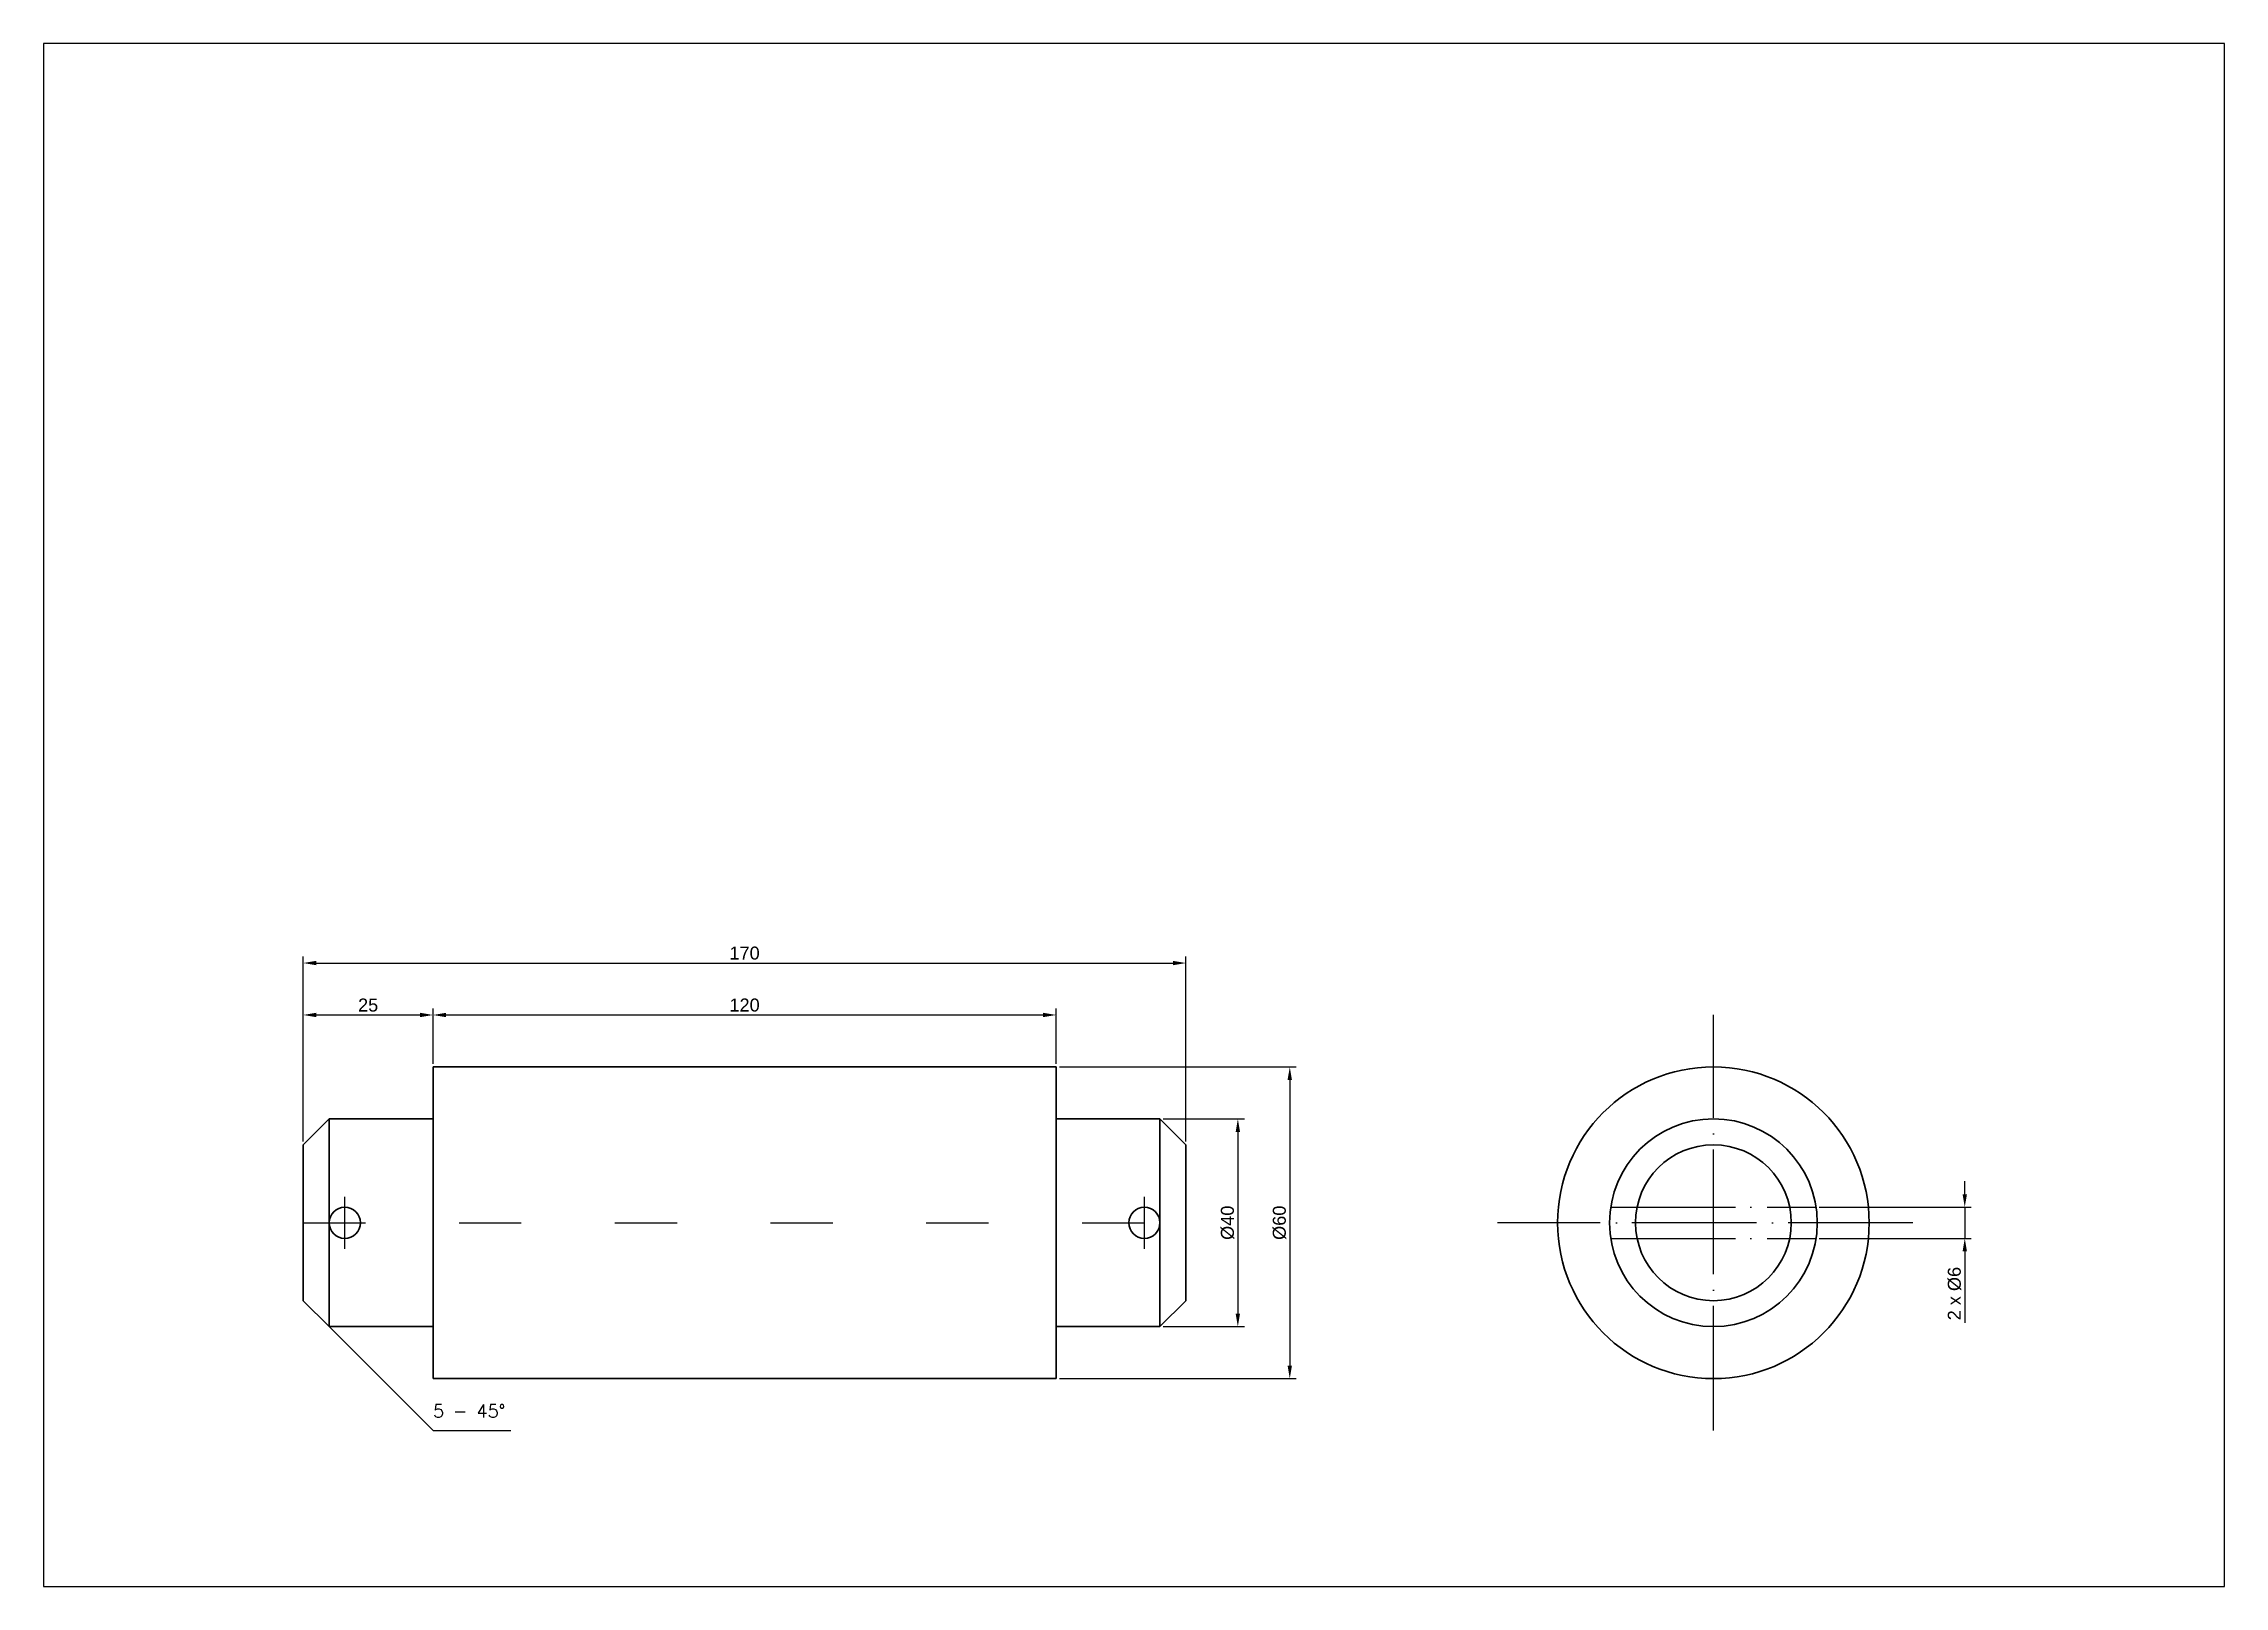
# Model space of a CAD drawing. Header units: millimetres. Extents: x 0 to 420, y 0 to 297.
import ezdxf

# ---------------------------------------------------------------- set-up
doc = ezdxf.new("R2010")
doc.units = ezdxf.units.MM
doc.linetypes.add('ACAD_ISO03W100', pattern=[30, 12, -18])
doc.linetypes.add('ACAD_ISO04W100', pattern=[30, 24, -3, 0, -3])
doc.layers.add('Kontury', color=7, linetype='Continuous', lineweight=30)
for name, color, linetype in [('Osie', 7, 'ACAD_ISO04W100'), ('Pomocnicza', 90, 'Continuous'), ('Wymiary', 140, 'Continuous')]:
    doc.layers.add(name, color=color, linetype=linetype)
doc.styles.get("Standard").update_dxf_attribs({"font": 'arial.ttf'})
doc.styles.add('TECH', font='simplex.shx')
doc.dimstyles.new('KURS', dxfattribs={"dimtxt": 2.5, "dimasz": 2.5, "dimexe": 1.25, "dimexo": 0.625, "dimtad": 1, "dimtxsty": 'Standard', "dimcen": 2.5, "dimadec": 0, "dimazin": 0, "dimtfac": 1, "dimtmove": 0, "dimatfit": 3, "dimfxl": 1, "dimarcsym": 0})

# ---------------------------------------------------------------- blocks, each defined once
blk = doc.blocks.new('*D1')
at = {"layer": 'Defpoints', "color": 0, "transparency": 16777216}
for p in [(75, 110), (75, 100), (50, 85)]:
    blk.add_point(p, dxfattribs=at)
at = {"layer": 'Wymiary', "color": 0, "lineweight": -2, "transparency": 16777216}
for p, q in [((50, 85.62), (50, 111.25)), ((52.5, 110), (72.5, 110)), ((75, 100.62), (75, 111.25))]:
    blk.add_line(p, q, dxfattribs=at)
at = {"layer": 'Wymiary', "color": 0, "transparency": 16777216}
for points in [[(52.5, 110.42), (52.5, 109.58), (50, 110)], [(72.5, 110.42), (72.5, 109.58), (75, 110)]]:
    blk.add_solid(points, dxfattribs=at)
at = {"layer": 'Wymiary', "color": 0, "transparency": 16777216, "insert": (62.5, 111.9), "char_height": 2.5, "attachment_point": 5}
blk.add_mtext('25', dxfattribs=at)
blk = doc.blocks.new('*D2')
at = {"layer": 'Defpoints', "color": 0, "transparency": 16777216}
for p in [(195, 110), (75, 100), (195, 100)]:
    blk.add_point(p, dxfattribs=at)
at = {"layer": 'Wymiary', "color": 0, "lineweight": -2, "transparency": 16777216}
for p, q in [((75, 100.62), (75, 111.25)), ((77.5, 110), (192.5, 110)), ((195, 100.62), (195, 111.25))]:
    blk.add_line(p, q, dxfattribs=at)
at = {"layer": 'Wymiary', "color": 0, "transparency": 16777216}
for points in [[(77.5, 110.42), (77.5, 109.58), (75, 110)], [(192.5, 110.42), (192.5, 109.58), (195, 110)]]:
    blk.add_solid(points, dxfattribs=at)
at = {"layer": 'Wymiary', "color": 0, "transparency": 16777216, "insert": (135, 111.9), "char_height": 2.5, "attachment_point": 5}
blk.add_mtext('120', dxfattribs=at)
blk = doc.blocks.new('*D3')
at = {"layer": 'Defpoints', "color": 0, "transparency": 16777216}
for p in [(220, 120), (50, 85), (220, 85)]:
    blk.add_point(p, dxfattribs=at)
at = {"layer": 'Wymiary', "color": 0, "lineweight": -2, "transparency": 16777216}
for p, q in [((50, 85.62), (50, 121.25)), ((52.5, 120), (217.5, 120)), ((220, 85.62), (220, 121.25))]:
    blk.add_line(p, q, dxfattribs=at)
at = {"layer": 'Wymiary', "color": 0, "transparency": 16777216}
for points in [[(52.5, 120.42), (52.5, 119.58), (50, 120)], [(217.5, 120.42), (217.5, 119.58), (220, 120)]]:
    blk.add_solid(points, dxfattribs=at)
at = {"layer": 'Wymiary', "color": 0, "transparency": 16777216, "insert": (135, 121.9), "char_height": 2.5, "attachment_point": 5}
blk.add_mtext('170', dxfattribs=at)
blk = doc.blocks.new('*D4')
at = {"layer": 'Defpoints', "color": 0, "transparency": 16777216}
for p in [(195, 100), (195, 40), (240, 40)]:
    blk.add_point(p, dxfattribs=at)
at = {"layer": 'Wymiary', "color": 0, "lineweight": -2, "transparency": 16777216}
for p, q in [((195.63, 100), (241.25, 100)), ((240, 97.5), (240, 42.5)), ((195.63, 40), (241.25, 40))]:
    blk.add_line(p, q, dxfattribs=at)
at = {"layer": 'Wymiary', "color": 0, "transparency": 16777216}
for points in [[(239.58, 97.5), (240.42, 97.5), (240, 100)], [(239.58, 42.5), (240.42, 42.5), (240, 40)]]:
    blk.add_solid(points, dxfattribs=at)
at = {"layer": 'Wymiary', "color": 0, "transparency": 16777216, "insert": (238.03, 70), "char_height": 2.5, "width": 9.0467, "attachment_point": 5, "rotation": 90}
blk.add_mtext('%%C60', dxfattribs=at)
blk = doc.blocks.new('*D5')
at = {"layer": 'Defpoints', "color": 0, "transparency": 16777216}
for p in [(215, 90), (215, 50), (230, 50)]:
    blk.add_point(p, dxfattribs=at)
at = {"layer": 'Wymiary', "color": 0, "lineweight": -2, "transparency": 16777216}
for p, q in [((215.63, 90), (231.25, 90)), ((230, 87.5), (230, 52.5)), ((215.63, 50), (231.25, 50))]:
    blk.add_line(p, q, dxfattribs=at)
at = {"layer": 'Wymiary', "color": 0, "transparency": 16777216}
for points in [[(229.58, 87.5), (230.42, 87.5), (230, 90)], [(229.58, 52.5), (230.42, 52.5), (230, 50)]]:
    blk.add_solid(points, dxfattribs=at)
at = {"layer": 'Wymiary', "color": 0, "transparency": 16777216, "insert": (228.03, 70), "char_height": 2.5, "attachment_point": 5, "rotation": 90}
blk.add_mtext('%%C40', dxfattribs=at)
blk = doc.blocks.new('*D6')
at = {"layer": 'Defpoints', "color": 0, "transparency": 16777216}
for p in [(341.36, 73), (341.36, 67), (370, 67)]:
    blk.add_point(p, dxfattribs=at)
at = {"layer": 'Wymiary', "color": 0, "lineweight": -2, "transparency": 16777216}
for p, q in [((370, 75.5), (370, 78)), ((341.99, 73), (371.25, 73)), ((370, 73), (370, 67)), ((341.99, 67), (371.25, 67)), ((370, 64.5), (370, 50.72))]:
    blk.add_line(p, q, dxfattribs=at)
at = {"layer": 'Wymiary', "color": 0, "transparency": 16777216}
for points in [[(369.58, 75.5), (370.42, 75.5), (370, 73)], [(369.58, 64.5), (370.42, 64.5), (370, 67)]]:
    blk.add_solid(points, dxfattribs=at)
at = {"layer": 'Wymiary', "color": 0, "transparency": 16777216, "insert": (368.03, 56.36), "char_height": 2.5, "attachment_point": 5, "rotation": 90}
blk.add_mtext('2 x %%C6', dxfattribs=at)

msp = doc.modelspace()

# ---------------------------------------------------------------- linework, layer by layer
at = {"layer": 'Kontury'}
for p, q in [((75, 90), (75, 100)), ((75, 100), (195, 100)), ((195, 100), (195, 90)), ((50, 85), (55, 90)), ((55, 90), (75, 90)), ((55, 90), (55, 50)), ((75, 90), (75, 50)), ((195, 90), (215, 90)), ((195, 50), (195, 90)), ((215, 90), (220, 85)), ((215, 90), (215, 50)), ((50, 55), (50, 85)), ((220, 85), (220, 55)), ((55, 50), (50, 55)), ((220, 55), (215, 50)), ((75, 50), (55, 50)), ((75, 40), (75, 50)), ((215, 50), (195, 50)), ((195, 50), (195, 40)), ((195, 40), (75, 40))]:
    msp.add_line(p, q, dxfattribs=at)
for centre, radius in [((321.591, 70), 30), ((321.591, 70), 20), ((321.591, 70), 15), ((58, 70), 3), ((212, 70), 3)]:
    msp.add_circle(centre, radius, dxfattribs=at)
at = {"layer": 'Osie'}
for p, q in [((321.591, 30), (321.591, 110)), ((58, 65), (58, 75)), ((212, 65), (212, 75)), ((301.817, 73), (341.364, 73)), ((360, 70), (280, 70)), ((301.817, 67), (341.364, 67))]:
    msp.add_line(p, q, dxfattribs=at)
at = {"layer": 'Osie', "linetype": 'ACAD_ISO03W100'}
msp.add_line((50, 70), (220, 70), dxfattribs=at)
at = {"layer": 'Pomocnicza'}
msp.add_lwpolyline([(0, 0), (420, 0), (420, 297), (0, 297)], close=True, dxfattribs=at)
at = {"layer": 'Wymiary'}
for p, q in [((55, 50), (75, 30)), ((75, 30), (90, 30))]:
    msp.add_line(p, q, dxfattribs=at)

# ---------------------------------------------------------------- texts
at = {"layer": 'Wymiary', "insert": (75, 35), "char_height": 2.5, "attachment_point": 1, "style": 'TECH'}
msp.add_mtext('5 - 45%%D', dxfattribs=at)

# ---------------------------------------------------------------- dimensions: what is measured, and where the dimension line sits
at = {"layer": 'Wymiary'}
for base, p1, p2, picture, middle in [((220, 120), (50, 85), (220, 85), '*D3', (135, 121.901)), ((75, 110), (50, 85), (75, 100), '*D1', (62.5, 111.901)), ((195, 110), (75, 100), (195, 100), '*D2', (135, 111.901))]:
    dim = msp.add_linear_dim(base=base, p1=p1, p2=p2, dimstyle='KURS', dxfattribs=at)
    dim.commit()
    dim.dimension.update_dxf_attribs({"geometry": picture, "text_midpoint": middle})
for base, p1, p2, text, picture, middle in [((240, 40), (195, 100), (195, 40), '%%C<>', '*D4', (238.029, 70)), ((230, 50), (215, 90), (215, 50), '%%C<>', '*D5', (228.029, 70)), ((370, 67), (341.364, 73), (341.364, 67), '2 x %%C<>', '*D6', (368.029, 56.362))]:
    dim = msp.add_linear_dim(base=base, p1=p1, p2=p2, angle=90, text=text, dimstyle='KURS', dxfattribs=at)
    dim.commit()
    dim.dimension.update_dxf_attribs({"geometry": picture, "text_midpoint": middle})

doc.saveas('drawing.dxf')
